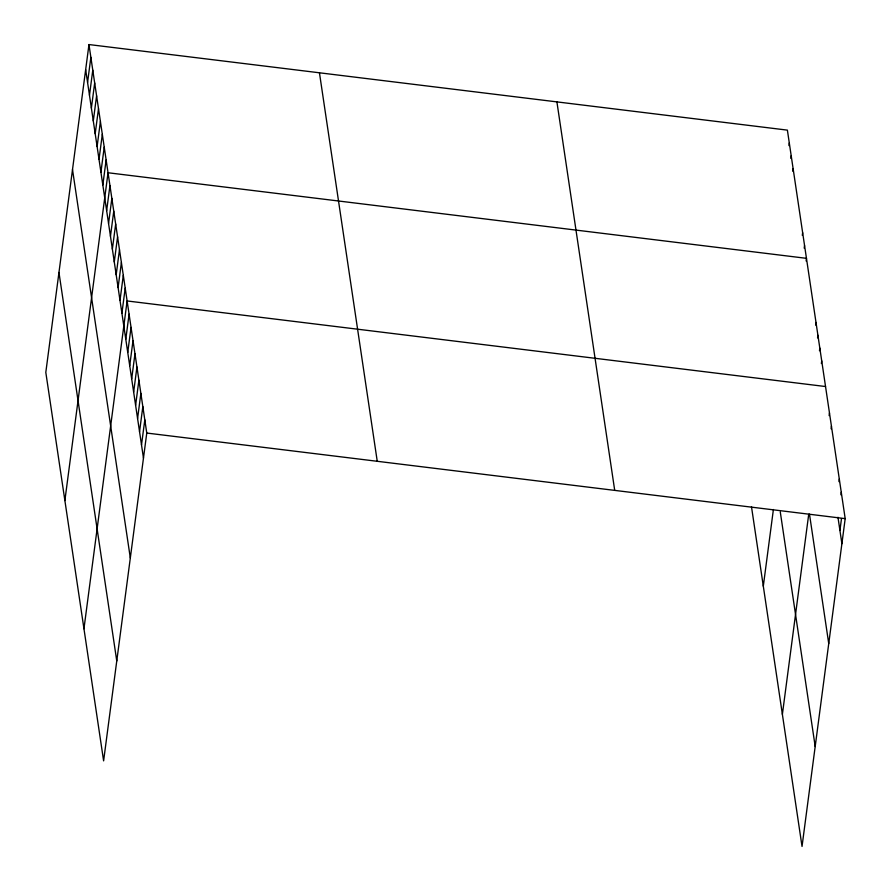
<?xml version="1.0" encoding="UTF-8"?>
<svg xmlns="http://www.w3.org/2000/svg" width="891" height="891" viewBox="0 0 891 891"><rect width="100%" height="100%" fill="white"/><g stroke="black" fill="none" stroke-linecap="round" stroke-linejoin="round"><path stroke-width="1.34" d="M88.966 44.55L45.809 372.371L103.612 760.869L146.77 433.048L88.966 44.55L787.388 130.131L845.191 518.629L802.034 846.45L751.481 506.667M87.574 82.429L90.871 57.369M89.479 95.248L92.775 70.189M91.383 108.067L94.68 83.008M93.299 120.886L96.596 95.827M95.203 133.706L98.5 108.657M97.108 146.525L100.405 121.477M99.012 159.355L102.32 134.296M100.928 172.175L104.225 147.115M102.833 184.994L106.129 159.934M64.876 500.575L108.034 172.754L806.466 258.334L806.121 260.974M106.653 210.632L109.949 185.573M108.557 223.452L111.854 198.392M110.462 236.271L113.758 211.212M112.366 249.09L115.674 224.042M114.282 261.909L117.579 236.861M116.186 274.74L119.483 249.68M118.091 287.559L121.399 262.5M120.007 300.378L123.303 275.319M121.911 313.198L125.208 288.138M83.954 628.779L127.112 300.958L825.545 386.538M125.787 339.226L129.084 314.167M127.747 352.435L131.044 327.376M129.718 365.644L133.015 340.585M131.679 378.853L134.975 353.794M133.65 392.062L136.947 367.003M135.61 405.271L138.907 380.212M137.582 418.48L140.878 393.421M139.542 431.69L142.838 406.63M141.513 444.899L144.81 419.839M788.947 145.589L789.292 142.95M790.852 158.409L791.197 155.769M792.756 171.228L793.113 168.599M802.301 235.335L802.646 232.696M804.205 248.155L804.551 245.515M763.309 586.155L773.399 509.507M815.655 325.081L816 322.442M817.559 337.901L817.905 335.261M819.475 350.72L819.82 348.08M821.379 363.539L821.725 360.9M782.387 714.359L808.727 514.252M829.12 415.596L829.476 412.956M831.091 428.805L831.437 426.165M838.954 481.641L839.3 479.002M840.915 494.85L841.271 492.211M839.935 530.479L841.494 518.607M146.77 433.048L845.191 518.629M837.963 517.27L841.895 543.688M809.485 514.152L828.741 643.603M780.271 511.88L815.198 746.535M556.908 101.886L614.712 490.395M319.446 72.795L377.249 461.293M85.659 69.609L143.473 458.108M72.505 169.513L130.32 558.022M58.962 272.457L116.766 660.955"/></g></svg>
